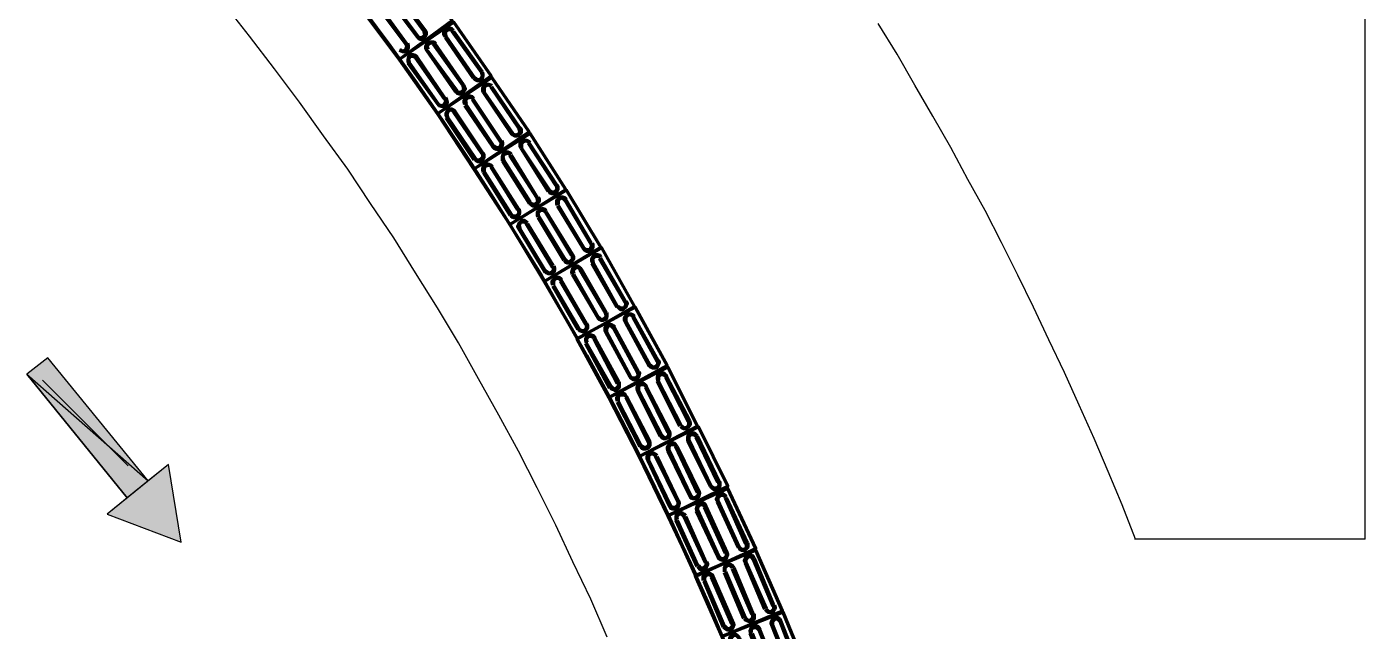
# Model space of a CAD drawing. Header units: millimetres. Extents: x 2273 to 2522, y 1034 to 1187.
# Drawn here: x 2393.45 to 2398.5, y 1175.18 to 1177.46 of the extents above; entities that cross this region are included whole.
import ezdxf

# ---------------------------------------------------------------- set-up
doc = ezdxf.new("R2010")
doc.units = ezdxf.units.MM
doc.layers.add('LAYER8', color=8, linetype='Continuous')
doc.layers.add('LAYOUT', color=7, linetype='Continuous', lineweight=100)
doc.layers.add('PAREDES', color=4, linetype='Continuous', lineweight=100)

# ---------------------------------------------------------------- blocks, each defined once
blk = doc.blocks.new('FRTY')
at = {"layer": 'PAREDES', "color": 160, "linetype": 'Continuous'}
for points in [[(72.8064, 146.8951), (73.0475, 146.9627), (72.977, 147.2039), (72.7387, 147.1333), (72.8064, 146.8951)], [(72.5711, 146.8157), (72.8064, 146.8951), (72.7299, 147.1304), (72.4946, 147.0539), (72.5711, 146.8157)], [(72.7064, 147.1039), (72.527, 147.0451)], [(72.7093, 147.098), (72.5299, 147.0392)], [(72.7181, 147.0657), (72.727, 147.0716), (72.7299, 147.0775), (72.7328, 147.0833), (72.7328, 147.0922), (72.727, 147.098), (72.7211, 147.1039), (72.7152, 147.1069), (72.7064, 147.1039)], [(72.7181, 147.0716), (72.727, 147.0775), (72.727, 147.0892), (72.7211, 147.101), (72.7093, 147.101)], [(72.3328, 146.7333), (72.5711, 146.8157), (72.4887, 147.0539), (72.2534, 146.9716), (72.3328, 146.7333)], [(72.527, 147.0451), (72.5211, 147.0422), (72.5152, 147.0363), (72.5123, 147.0275), (72.5152, 147.0216), (72.5181, 147.0127), (72.524, 147.0098), (72.5299, 147.0069), (72.5387, 147.0069)], [(72.527, 147.0422), (72.5181, 147.0333), (72.5181, 147.0216), (72.527, 147.0127), (72.5387, 147.0098)], [(72.5387, 147.0098), (72.7211, 147.0686)], [(72.5417, 147.0069), (72.7211, 147.0657)], [(72.4652, 147.0245), (72.2858, 146.9627)], [(72.4681, 147.0186), (72.2887, 146.9539)], [(72.2975, 146.9275), (72.477, 146.9922)], [(72.477, 146.9863), (72.4858, 146.9892), (72.4887, 146.9951), (72.4917, 147.0039), (72.4917, 147.0127), (72.4858, 147.0186), (72.4799, 147.0245), (72.474, 147.0245), (72.4652, 147.0245)], [(72.477, 146.9892), (72.4858, 146.998), (72.4858, 147.0098), (72.4799, 147.0186), (72.4652, 147.0186)], [(72.7358, 147.0216), (72.5534, 146.9627)], [(72.7387, 147.0157), (72.5564, 146.9598)], [(72.7475, 146.9833), (72.7534, 146.9892), (72.7593, 146.9951), (72.7593, 147.001), (72.7593, 147.0098), (72.7564, 147.0157), (72.7505, 147.0216), (72.7417, 147.0216), (72.7358, 147.0216)], [(72.7446, 146.9892), (72.7534, 146.9951), (72.7564, 147.0069), (72.7475, 147.0157), (72.7358, 147.0186)], [(72.1005, 146.6451), (72.3358, 146.7363), (72.2475, 146.9686), (72.0123, 146.8804), (72.1005, 146.6451)], [(72.2858, 146.9627), (72.277, 146.9598), (72.274, 146.9539), (72.2711, 146.9451), (72.274, 146.9363), (72.277, 146.9304), (72.2828, 146.9245), (72.2917, 146.9245), (72.2975, 146.9245)], [(72.2858, 146.9598), (72.277, 146.951), (72.277, 146.9392), (72.2858, 146.9304), (72.2975, 146.9275)], [(72.3005, 146.9245), (72.4799, 146.9863)], [(72.4946, 146.9422), (72.3152, 146.8804)], [(72.5064, 146.9069), (72.5123, 146.9098), (72.5181, 146.9157), (72.5181, 146.9245), (72.5181, 146.9304), (72.5152, 146.9392), (72.5093, 146.9422), (72.5005, 146.9451), (72.4917, 146.9422)], [(72.5534, 146.9657), (72.5446, 146.9598), (72.5417, 146.9539), (72.5387, 146.948), (72.5387, 146.9392), (72.5446, 146.9333), (72.5505, 146.9275), (72.5564, 146.9245), (72.5652, 146.9275)], [(72.5534, 146.9598), (72.5446, 146.9539), (72.5446, 146.9422), (72.5505, 146.9304), (72.5623, 146.9304)], [(72.5652, 146.9304), (72.7446, 146.9892)], [(72.5652, 146.9245), (72.7475, 146.9833)], [(72.7711, 146.9039), (72.7799, 146.9069), (72.7828, 146.9127), (72.7858, 146.9216), (72.7858, 146.9275), (72.7799, 146.9363), (72.774, 146.9392), (72.7681, 146.9422), (72.7593, 146.9422)], [(72.224, 146.9392), (72.0475, 146.8716)], [(72.227, 146.9333), (72.0505, 146.8657)], [(72.0593, 146.8392), (72.2387, 146.9069)], [(72.0623, 146.8333), (72.2387, 146.901)], [(72.2387, 146.901), (72.2475, 146.9069), (72.2505, 146.9127), (72.2534, 146.9186), (72.2505, 146.9275), (72.2475, 146.9333), (72.2417, 146.9392), (72.2328, 146.9392), (72.224, 146.9392)], [(72.2387, 146.9069), (72.2475, 146.9127), (72.2475, 146.9275), (72.2387, 146.9363), (72.227, 146.9363)], [(72.4946, 146.9392), (72.3152, 146.8775)], [(72.327, 146.848), (72.5034, 146.9098)], [(72.327, 146.8422), (72.5064, 146.9039)], [(72.5034, 146.9098), (72.5123, 146.9186), (72.5152, 146.9304), (72.5064, 146.9392), (72.4946, 146.9392)], [(72.7593, 146.9392), (72.5799, 146.8833)], [(72.7623, 146.9363), (72.5799, 146.8775)], [(72.5917, 146.848), (72.7711, 146.9069)], [(72.5917, 146.8451), (72.774, 146.901)], [(72.7711, 146.9069), (72.7799, 146.9157), (72.7799, 146.9275), (72.774, 146.9363), (72.7623, 146.9363)], [(71.8681, 146.5539), (72.1005, 146.6451), (72.0064, 146.8804), (71.777, 146.7863), (71.8681, 146.5539)], [(71.9887, 146.848), (71.8093, 146.7775)], [(71.9887, 146.8422), (71.8123, 146.7745)], [(72.0005, 146.8127), (72.0064, 146.8186), (72.0123, 146.8245), (72.0123, 146.8304), (72.0123, 146.8392), (72.0064, 146.8451), (72.0005, 146.851), (71.9946, 146.851), (71.9858, 146.851)], [(71.9975, 146.8157), (72.0064, 146.8245), (72.0064, 146.8363), (72.0005, 146.8451), (71.9858, 146.8451)], [(72.0475, 146.8745), (72.0417, 146.8686), (72.0358, 146.8627), (72.0358, 146.8569), (72.0358, 146.848), (72.0387, 146.8422), (72.0446, 146.8363), (72.0534, 146.8333), (72.0623, 146.8363)], [(72.0475, 146.8686), (72.0387, 146.8627), (72.0387, 146.848), (72.0475, 146.8392), (72.0593, 146.8392)], [(72.2534, 146.8598), (72.077, 146.7922)], [(72.2564, 146.8539), (72.0799, 146.7892)], [(72.2681, 146.8245), (72.277, 146.8275), (72.2799, 146.8333), (72.2828, 146.8422), (72.2799, 146.848), (72.277, 146.8569), (72.2711, 146.8598), (72.2623, 146.8627), (72.2564, 146.8598)], [(72.2681, 146.8275), (72.277, 146.8363), (72.277, 146.848), (72.2681, 146.8569), (72.2564, 146.8569)], [(72.3123, 146.8833), (72.3064, 146.8775), (72.3005, 146.8716), (72.3005, 146.8657), (72.3005, 146.8569), (72.3034, 146.851), (72.3093, 146.8451), (72.3181, 146.8422), (72.327, 146.8451)], [(72.3152, 146.8775), (72.3064, 146.8716), (72.3034, 146.8569), (72.3123, 146.848), (72.324, 146.848)], [(72.5211, 146.8627), (72.3446, 146.801)], [(72.524, 146.8569), (72.3446, 146.7951)], [(72.5328, 146.8245), (72.5417, 146.8304), (72.5446, 146.8363), (72.5475, 146.8422), (72.5446, 146.851), (72.5417, 146.8569), (72.5358, 146.8627), (72.527, 146.8657), (72.5211, 146.8627)], [(72.5328, 146.8304), (72.5417, 146.8363), (72.5417, 146.848), (72.5328, 146.8598), (72.5211, 146.8598)], [(72.5799, 146.8833), (72.574, 146.8804), (72.5681, 146.8745), (72.5652, 146.8657), (72.5681, 146.8598), (72.5711, 146.851), (72.577, 146.848), (72.5828, 146.8451), (72.5917, 146.8451)], [(72.5799, 146.8804), (72.5711, 146.8716), (72.5711, 146.8598), (72.5799, 146.851), (72.5917, 146.851)], [(71.824, 146.7451), (72.0005, 146.8157)], [(71.824, 146.7422), (72.0034, 146.8127)], [(72.077, 146.7922), (72.0711, 146.7892), (72.0652, 146.7833), (72.0652, 146.7745), (72.0652, 146.7686), (72.0681, 146.7598), (72.077, 146.7569), (72.0828, 146.7539), (72.0917, 146.7539)], [(72.0799, 146.7892), (72.0711, 146.7804), (72.0681, 146.7686), (72.077, 146.7598), (72.0887, 146.7598)], [(72.0887, 146.7598), (72.2681, 146.8275)], [(72.0917, 146.7539), (72.2681, 146.8216)], [(72.3417, 146.801), (72.3358, 146.798), (72.3299, 146.7922), (72.3299, 146.7833), (72.3299, 146.7775), (72.3328, 146.7686), (72.3387, 146.7657), (72.3475, 146.7627), (72.3564, 146.7627)], [(72.3446, 146.798), (72.3358, 146.7892), (72.3328, 146.7775), (72.3417, 146.7686), (72.3534, 146.7686)], [(72.3534, 146.7657), (72.5328, 146.8304)], [(72.3564, 146.7627), (72.5328, 146.8275)], [(71.6387, 146.4539), (71.8681, 146.5539), (71.7711, 146.7833), (71.5417, 146.6833), (71.6387, 146.4539)], [(71.7505, 146.751), (71.574, 146.6775)], [(71.7534, 146.748), (71.577, 146.6745)], [(71.7652, 146.7186), (71.7711, 146.7216), (71.777, 146.7275), (71.777, 146.7363), (71.777, 146.7451), (71.7711, 146.751), (71.7652, 146.7539), (71.7593, 146.7569), (71.7505, 146.7539)], [(71.7652, 146.7216), (71.774, 146.7304), (71.774, 146.7422), (71.7652, 146.751), (71.7505, 146.751)], [(71.8093, 146.7775), (71.8034, 146.7745), (71.7975, 146.7686), (71.7975, 146.7598), (71.7975, 146.751), (71.8034, 146.7451), (71.8093, 146.7422), (71.8181, 146.7392), (71.824, 146.7422)], [(71.8123, 146.7745), (71.8034, 146.7657), (71.8034, 146.7539), (71.8123, 146.7451), (71.824, 146.7451)], [(72.0181, 146.7686), (71.8417, 146.698)], [(72.0211, 146.7657), (71.8446, 146.6951)], [(72.0328, 146.7333), (72.0387, 146.7392), (72.0446, 146.7451), (72.0446, 146.7539), (72.0446, 146.7598), (72.0387, 146.7686), (72.0328, 146.7716), (72.024, 146.7745), (72.0181, 146.7716)], [(72.0299, 146.7392), (72.0387, 146.748), (72.0387, 146.7598), (72.0299, 146.7686), (72.0181, 146.7686)], [(72.2858, 146.7804), (72.1064, 146.7127)], [(72.2858, 146.7745), (72.1093, 146.7069)], [(72.1181, 146.6804), (72.2975, 146.748)], [(72.1211, 146.6745), (72.3005, 146.7422)], [(72.2975, 146.7422), (72.3064, 146.748), (72.3093, 146.7539), (72.3123, 146.7598), (72.3093, 146.7686), (72.3064, 146.7745), (72.3005, 146.7804), (72.2917, 146.7804), (72.2858, 146.7804)], [(72.2975, 146.748), (72.3064, 146.7539), (72.3064, 146.7686), (72.2975, 146.7775), (72.2858, 146.7775)], [(71.5887, 146.6451), (71.7623, 146.7216)], [(71.5917, 146.6422), (71.7652, 146.7157)], [(71.8417, 146.701), (71.8358, 146.6951), (71.8299, 146.6892), (71.8299, 146.6804), (71.8299, 146.6745), (71.8358, 146.6657), (71.8417, 146.6627), (71.8475, 146.6598), (71.8564, 146.6627)], [(71.8446, 146.6951), (71.8358, 146.6863), (71.8358, 146.6745), (71.8417, 146.6657), (71.8534, 146.6657)], [(71.8564, 146.6686), (72.0328, 146.7363)], [(71.8564, 146.6598), (72.0358, 146.7333)], [(72.0505, 146.6892), (71.874, 146.6216)], [(72.0652, 146.6539), (72.0711, 146.6598), (72.074, 146.6657), (72.077, 146.6716), (72.074, 146.6804), (72.0711, 146.6863), (72.0652, 146.6922), (72.0564, 146.6922), (72.0505, 146.6922)], [(72.1064, 146.7157), (72.1005, 146.7098), (72.0946, 146.7039), (72.0946, 146.698), (72.0946, 146.6892), (72.1005, 146.6833), (72.1064, 146.6775), (72.1123, 146.6745), (72.1211, 146.6775)], [(72.1093, 146.7098), (72.1005, 146.7039), (72.0975, 146.6892), (72.1064, 146.6804), (72.1181, 146.6804)], [(71.4123, 146.351), (71.6387, 146.4569), (71.5358, 146.6833), (71.3093, 146.5775), (71.4123, 146.351)], [(71.7858, 146.6745), (71.6093, 146.601)], [(71.7858, 146.6686), (71.6123, 146.5951)], [(71.624, 146.5686), (71.7975, 146.6422)], [(71.8005, 146.6392), (71.8064, 146.6451), (71.8093, 146.651), (71.8123, 146.6569), (71.8093, 146.6657), (71.8064, 146.6716), (71.8005, 146.6775), (71.7917, 146.6775), (71.7828, 146.6775)], [(71.7975, 146.6422), (71.8064, 146.651), (71.8064, 146.6627), (71.7975, 146.6716), (71.7858, 146.6716)], [(72.0534, 146.6863), (71.877, 146.6157)], [(71.8887, 146.5863), (72.0652, 146.6598)], [(71.8887, 146.5833), (72.0652, 146.6539)], [(72.0623, 146.6569), (72.0711, 146.6657), (72.0711, 146.6775), (72.0623, 146.6863), (72.0505, 146.6863)], [(71.627, 146.5627), (71.8005, 146.6363)], [(71.8181, 146.598), (71.6417, 146.5216)], [(71.8211, 146.5922), (71.6446, 146.5157)], [(71.8328, 146.5598), (71.8387, 146.5657), (71.8417, 146.5716), (71.8446, 146.5804), (71.8417, 146.5863), (71.8387, 146.5951), (71.8299, 146.598), (71.824, 146.601), (71.8152, 146.598)], [(71.8299, 146.5657), (71.8387, 146.5745), (71.8387, 146.5863), (71.8299, 146.5951), (71.8181, 146.5951)], [(71.874, 146.6216), (71.8681, 146.6157), (71.8623, 146.6098), (71.8593, 146.6039), (71.8623, 146.5951), (71.8652, 146.5892), (71.874, 146.5833), (71.8799, 146.5833), (71.8887, 146.5833)], [(71.874, 146.6186), (71.8652, 146.6098), (71.8652, 146.598), (71.874, 146.5892), (71.8858, 146.5892)], [(71.6564, 146.4892), (71.8299, 146.5627)], [(71.6593, 146.4863), (71.8328, 146.5598)], [(71.6417, 146.5216), (71.6358, 146.5186), (71.6299, 146.5098), (71.6299, 146.5039), (71.6328, 146.4951), (71.6358, 146.4892), (71.6417, 146.4833), (71.6505, 146.4833), (71.6564, 146.4833)], [(71.6446, 146.5186), (71.6358, 146.5098), (71.6358, 146.498), (71.6446, 146.4892), (71.6564, 146.4892)]]:
    blk.add_lwpolyline(points, dxfattribs=at)
blk = doc.blocks.new('KJIUY')
at = {"layer": 'PAREDES', "color": 0, "linetype": 'Continuous'}
blk.add_lwpolyline([(71.8975, 146.5686), (71.7387, 146.501), (71.5799, 146.4304), (71.424, 146.3598), (71.2681, 146.2833), (71.1123, 146.2069), (70.9593, 146.1275), (70.8064, 146.0451), (70.6564, 145.9598), (70.5064, 145.8745), (70.3593, 145.7833), (70.2123, 145.6922), (70.0652, 145.598), (69.924, 145.5039), (69.7799, 145.4039), (69.6387, 145.3039), (69.5005, 145.201)], dxfattribs=at)
at = {"layer": 'PAREDES', "color": 160, "linetype": 'Continuous'}
for points in [[(71.5152, 146.651), (71.3446, 146.5716)], [(71.5181, 146.6451), (71.3446, 146.5686)], [(71.5299, 146.6157), (71.5387, 146.6216), (71.5417, 146.6275), (71.5417, 146.6363), (71.5417, 146.6422), (71.5358, 146.648), (71.5299, 146.6539), (71.5211, 146.6539), (71.5152, 146.6539)], [(71.5299, 146.6186), (71.5387, 146.6304), (71.5387, 146.6422), (71.5299, 146.648), (71.5152, 146.648)], [(71.574, 146.6775), (71.5681, 146.6745), (71.5623, 146.6686), (71.5623, 146.6598), (71.5652, 146.651), (71.5681, 146.6451), (71.574, 146.6422), (71.5828, 146.6392), (71.5887, 146.6422)], [(71.577, 146.6745), (71.5681, 146.6657), (71.5681, 146.6539), (71.577, 146.6451), (71.5887, 146.6451)], [(71.3564, 146.5392), (71.5299, 146.6186)], [(71.3593, 146.5363), (71.5328, 146.6157)], [(71.6093, 146.601), (71.6005, 146.5951), (71.5975, 146.5892), (71.5946, 146.5804), (71.5975, 146.5745), (71.6034, 146.5657), (71.6093, 146.5627), (71.6152, 146.5627), (71.624, 146.5627)], [(71.6093, 146.5951), (71.6005, 146.5863), (71.6005, 146.5745), (71.6093, 146.5657), (71.6211, 146.5657)], [(71.1887, 146.2422), (71.4123, 146.351), (71.3005, 146.5775), (71.077, 146.4657), (71.1887, 146.2422)], [(71.2858, 146.5451), (71.1123, 146.4627)], [(71.2858, 146.5392), (71.1152, 146.4569)], [(71.3005, 146.5098), (71.3064, 146.5157), (71.3123, 146.5216), (71.3123, 146.5304), (71.3093, 146.5363), (71.3064, 146.5451), (71.2975, 146.548), (71.2917, 146.548), (71.2828, 146.548)], [(71.3005, 146.5157), (71.3064, 146.5245), (71.3064, 146.5363), (71.2975, 146.5451), (71.2858, 146.5422)], [(71.3417, 146.5716), (71.3358, 146.5686), (71.3299, 146.5598), (71.3299, 146.5539), (71.3299, 146.5451), (71.3358, 146.5392), (71.3417, 146.5363), (71.3505, 146.5333), (71.3564, 146.5363)], [(71.3417, 146.5686), (71.3358, 146.5598), (71.3358, 146.548), (71.3446, 146.5392), (71.3564, 146.5392)], [(71.5505, 146.5745), (71.377, 146.4951)], [(71.5534, 146.5686), (71.3799, 146.4892)], [(71.3917, 146.4627), (71.5652, 146.5422)], [(71.3946, 146.4569), (71.5681, 146.5392)], [(71.5681, 146.5392), (71.574, 146.5422), (71.577, 146.548), (71.5799, 146.5569), (71.577, 146.5657), (71.574, 146.5716), (71.5652, 146.5745), (71.5593, 146.5775), (71.5505, 146.5745)], [(71.5652, 146.5422), (71.574, 146.551), (71.574, 146.5627), (71.5652, 146.5716), (71.5534, 146.5716)], [(71.127, 146.4304), (71.3005, 146.5127)], [(71.1299, 146.4245), (71.3005, 146.5098)], [(71.377, 146.4951), (71.3711, 146.4922), (71.3652, 146.4863), (71.3652, 146.4775), (71.3681, 146.4686), (71.3711, 146.4627), (71.377, 146.4598), (71.3858, 146.4569), (71.3946, 146.4598)], [(71.3799, 146.4922), (71.3711, 146.4833), (71.3711, 146.4716), (71.3799, 146.4627), (71.3917, 146.4627)], [(71.5887, 146.4951), (71.4152, 146.4186)], [(71.5887, 146.4922), (71.4152, 146.4127)], [(71.6034, 146.4627), (71.6093, 146.4657), (71.6152, 146.4716), (71.6152, 146.4804), (71.6123, 146.4892), (71.6093, 146.4951), (71.6034, 146.498), (71.5946, 146.501), (71.5858, 146.498)], [(71.6005, 146.4657), (71.6093, 146.4745), (71.6093, 146.4863), (71.6005, 146.4951), (71.5887, 146.4951)], [(70.9652, 146.1275), (71.1887, 146.2422), (71.074, 146.4627), (70.8505, 146.351), (70.9652, 146.1275)], [(71.074, 146.398), (71.0799, 146.4039), (71.0828, 146.4098), (71.0828, 146.4186), (71.0799, 146.4245), (71.077, 146.4304), (71.0681, 146.4363), (71.0623, 146.4363), (71.0534, 146.4333)], [(71.1123, 146.4627), (71.1064, 146.4569), (71.1005, 146.451), (71.1005, 146.4422), (71.1034, 146.4363), (71.1064, 146.4275), (71.1152, 146.4245), (71.1211, 146.4245), (71.1299, 146.4245)], [(71.1123, 146.4569), (71.1064, 146.448), (71.1064, 146.4363), (71.1152, 146.4304), (71.127, 146.4304)], [(71.3211, 146.4686), (71.1505, 146.3863)], [(71.324, 146.4627), (71.1505, 146.3804)], [(71.1652, 146.3539), (71.3358, 146.4363)], [(71.3358, 146.4333), (71.3446, 146.4363), (71.3475, 146.4451), (71.3475, 146.451), (71.3475, 146.4598), (71.3417, 146.4657), (71.3358, 146.4686), (71.327, 146.4716), (71.3181, 146.4686)], [(71.3358, 146.4363), (71.3446, 146.4451), (71.3417, 146.4569), (71.3328, 146.4657), (71.3211, 146.4657)], [(71.4299, 146.3863), (71.6005, 146.4627)], [(71.4299, 146.3804), (71.6034, 146.4598)], [(71.0534, 146.4333), (70.8858, 146.3451)], [(71.0564, 146.4275), (70.8887, 146.3422)], [(70.9005, 146.3127), (71.0711, 146.401)], [(70.9034, 146.3098), (71.074, 146.3951)], [(71.0711, 146.401), (71.0799, 146.4127), (71.077, 146.4245), (71.0681, 146.4304), (71.0564, 146.4304)], [(71.1505, 146.3863), (71.1446, 146.3804), (71.1387, 146.3745), (71.1387, 146.3657), (71.1417, 146.3598), (71.1446, 146.3539), (71.1534, 146.348), (71.1593, 146.348), (71.1681, 146.351)], [(71.1681, 146.351), (71.3387, 146.4333)], [(71.3593, 146.3922), (71.1887, 146.3098)], [(71.3623, 146.3892), (71.1887, 146.3039)], [(71.374, 146.3569), (71.3828, 146.3598), (71.3858, 146.3686), (71.3858, 146.3745), (71.3858, 146.3833), (71.3799, 146.3892), (71.374, 146.3922), (71.3652, 146.3951), (71.3564, 146.3922)], [(71.374, 146.3598), (71.3799, 146.3686), (71.3799, 146.3804), (71.3711, 146.3892), (71.3593, 146.3892)], [(71.4123, 146.4186), (71.4064, 146.4127), (71.4034, 146.4069), (71.4005, 146.398), (71.4034, 146.3922), (71.4064, 146.3833), (71.4152, 146.3804), (71.4211, 146.3804), (71.4299, 146.3804)], [(71.4152, 146.4127), (71.4064, 146.4039), (71.4064, 146.3922), (71.4152, 146.3833), (71.427, 146.3863)], [(70.7446, 146.0069), (70.9652, 146.1275), (70.8446, 146.348), (70.624, 146.2275), (70.7446, 146.0069)], [(70.8858, 146.348), (70.8799, 146.3422), (70.874, 146.3363), (70.874, 146.3275), (70.877, 146.3216), (70.8799, 146.3127), (70.8887, 146.3098), (70.8946, 146.3098), (70.9034, 146.3127)], [(70.8858, 146.3451), (70.8799, 146.3333), (70.8799, 146.3216), (70.8887, 146.3157), (70.9005, 146.3157)], [(71.0946, 146.3569), (70.924, 146.2686)], [(71.0975, 146.351), (70.927, 146.2657)], [(71.1093, 146.3216), (71.1181, 146.3275), (71.1211, 146.3333), (71.1211, 146.3422), (71.1181, 146.348), (71.1152, 146.3569), (71.1064, 146.3598), (71.1005, 146.3598), (71.0917, 146.3569)], [(71.1093, 146.3275), (71.1181, 146.3363), (71.1152, 146.348), (71.1064, 146.3539), (71.0946, 146.3539)], [(71.1505, 146.3833), (71.1446, 146.3716), (71.1446, 146.3598), (71.1534, 146.3539), (71.1652, 146.3539)], [(71.2034, 146.2775), (71.374, 146.3598)], [(71.2034, 146.2745), (71.377, 146.3569)], [(70.827, 146.3157), (70.6593, 146.2216)], [(70.8299, 146.3098), (70.6623, 146.2186)], [(70.677, 146.1922), (70.8446, 146.2833)], [(70.8446, 146.2804), (70.8505, 146.2863), (70.8534, 146.2922), (70.8534, 146.301), (70.8534, 146.3069), (70.8475, 146.3127), (70.8417, 146.3157), (70.8328, 146.3186), (70.824, 146.3157)], [(70.8417, 146.2833), (70.8505, 146.2922), (70.8475, 146.3069), (70.8387, 146.3127), (70.827, 146.3127)], [(70.9387, 146.2392), (71.1093, 146.3275)], [(70.9417, 146.2363), (71.1123, 146.3216)], [(71.1328, 146.2833), (70.9623, 146.1951)], [(71.1475, 146.2451), (71.1564, 146.251), (71.1593, 146.2569), (71.1593, 146.2657), (71.1564, 146.2745), (71.1534, 146.2804), (71.1446, 146.2833), (71.1387, 146.2833), (71.1299, 146.2804)], [(71.1858, 146.3098), (71.1799, 146.3039), (71.177, 146.298), (71.174, 146.2892), (71.177, 146.2833), (71.1828, 146.2775), (71.1887, 146.2716), (71.1946, 146.2716), (71.2034, 146.2745)], [(71.1887, 146.3069), (71.1799, 146.298), (71.1799, 146.2833), (71.1887, 146.2775), (71.2005, 146.2775)], [(70.6799, 146.1892), (70.8475, 146.2804)], [(70.8681, 146.2392), (70.7005, 146.148)], [(70.8711, 146.2363), (70.7034, 146.1451)], [(70.8858, 146.2069), (70.8917, 146.2098), (70.8975, 146.2186), (70.8975, 146.2245), (70.8946, 146.2333), (70.8887, 146.2392), (70.8828, 146.2422), (70.874, 146.2451), (70.8681, 146.2422)], [(70.8858, 146.2098), (70.8917, 146.2186), (70.8917, 146.2304), (70.8828, 146.2392), (70.8681, 146.2363)], [(70.924, 146.2716), (70.9181, 146.2657), (70.9123, 146.2598), (70.9123, 146.251), (70.9152, 146.2451), (70.9181, 146.2392), (70.927, 146.2333), (70.9328, 146.2333), (70.9417, 146.2363)], [(70.924, 146.2686), (70.9181, 146.2569), (70.9181, 146.2451), (70.927, 146.2392), (70.9387, 146.2392)], [(71.1358, 146.2775), (70.9652, 146.1922)], [(70.9799, 146.1627), (71.1505, 146.251)], [(70.9828, 146.1598), (71.1505, 146.2451)], [(71.1475, 146.251), (71.1534, 146.2598), (71.1534, 146.2716), (71.1446, 146.2804), (71.1328, 146.2775)], [(70.527, 145.8833), (70.7446, 146.0098), (70.6211, 146.2245), (70.4005, 146.101), (70.527, 145.8833)], [(70.6034, 146.1922), (70.4387, 146.098)], [(70.6064, 146.1892), (70.4417, 146.0922)], [(70.6211, 146.1598), (70.627, 146.1657), (70.6328, 146.1716), (70.6328, 146.1804), (70.6299, 146.1863), (70.624, 146.1922), (70.6181, 146.1951), (70.6093, 146.198), (70.6034, 146.1951)], [(70.6211, 146.1627), (70.627, 146.1716), (70.627, 146.1863), (70.6152, 146.1922), (70.6034, 146.1922)], [(70.6593, 146.2245), (70.6534, 146.2186), (70.6505, 146.2127), (70.6505, 146.2039), (70.6505, 146.198), (70.6564, 146.1922), (70.6652, 146.1863), (70.6711, 146.1863), (70.6799, 146.1892)], [(70.6623, 146.2216), (70.6534, 146.2098), (70.6564, 146.198), (70.6652, 146.1922), (70.677, 146.1922)], [(70.7181, 146.1186), (70.8858, 146.2098)], [(70.7181, 146.1157), (70.8858, 146.2069)], [(70.9623, 146.1951), (70.9534, 146.1892), (70.9505, 146.1833), (70.9505, 146.1745), (70.9534, 146.1686), (70.9564, 146.1627), (70.9652, 146.1569), (70.9711, 146.1569), (70.9799, 146.1598)], [(70.9623, 146.1922), (70.9564, 146.1833), (70.9564, 146.1686), (70.9652, 146.1627), (70.977, 146.1627)], [(70.4564, 146.0686), (70.6211, 146.1598)], [(70.4593, 146.0627), (70.624, 146.1569)], [(70.7005, 146.151), (70.6946, 146.1451), (70.6917, 146.1392), (70.6887, 146.1304), (70.6917, 146.1245), (70.6975, 146.1157), (70.7034, 146.1127), (70.7123, 146.1127), (70.7181, 146.1157)], [(70.7034, 146.1451), (70.6946, 146.1363), (70.6946, 146.1245), (70.7064, 146.1186), (70.7181, 146.1186)], [(70.9064, 146.1657), (70.7417, 146.0745)], [(70.9123, 146.1598), (70.7446, 146.0716)], [(70.7593, 146.0422), (70.924, 146.1363)], [(70.927, 146.1333), (70.9328, 146.1363), (70.9358, 146.1451), (70.9387, 146.151), (70.9358, 146.1598), (70.9299, 146.1657), (70.924, 146.1686), (70.9152, 146.1686), (70.9064, 146.1686)], [(70.924, 146.1363), (70.9328, 146.1451), (70.9299, 146.1569), (70.9211, 146.1657), (70.9093, 146.1627)], [(70.3123, 145.7539), (70.527, 145.8833), (70.3975, 146.098), (70.1828, 145.9686), (70.3123, 145.7539)], [(70.4358, 146.098), (70.4299, 146.0951), (70.427, 146.0863), (70.427, 146.0804), (70.4299, 146.0716), (70.4358, 146.0657), (70.4417, 146.0627), (70.4505, 146.0627), (70.4564, 146.0657)], [(70.4387, 146.0951), (70.4328, 146.0863), (70.4328, 146.0745), (70.4417, 146.0657), (70.4564, 146.0686)], [(70.6446, 146.1186), (70.4799, 146.0245)], [(70.6475, 146.1157), (70.4828, 146.0186)], [(70.5005, 145.9951), (70.6652, 146.0892)], [(70.5005, 145.9892), (70.6652, 146.0863)], [(70.6652, 146.0863), (70.6711, 146.0922), (70.674, 146.098), (70.674, 146.1069), (70.6711, 146.1127), (70.6681, 146.1186), (70.6593, 146.1216), (70.6534, 146.1216), (70.6446, 146.1216)], [(70.6623, 146.0892), (70.6711, 146.098), (70.6681, 146.1098), (70.6593, 146.1186), (70.6475, 146.1157)], [(70.7623, 146.0392), (70.9299, 146.1304)], [(70.3828, 146.0627), (70.2181, 145.9657)], [(70.3858, 146.0598), (70.2211, 145.9627)], [(70.2387, 145.9363), (70.4005, 146.0333)], [(70.2417, 145.9333), (70.4034, 146.0304)], [(70.4034, 146.0304), (70.4093, 146.0363), (70.4123, 146.0422), (70.4123, 146.051), (70.4093, 146.0598), (70.4034, 146.0657), (70.3975, 146.0686), (70.3887, 146.0686), (70.3828, 146.0657)], [(70.4005, 146.0333), (70.4064, 146.0451), (70.4064, 146.0569), (70.3946, 146.0627), (70.3828, 146.0627)], [(70.6887, 146.0451), (70.5211, 145.948)], [(70.6887, 146.0392), (70.527, 145.9451)], [(70.7064, 146.0127), (70.7123, 146.0157), (70.7152, 146.0245), (70.7181, 146.0304), (70.7152, 146.0392), (70.7093, 146.0451), (70.7034, 146.048), (70.6946, 146.048), (70.6858, 146.0451)], [(70.7064, 146.0157), (70.7123, 146.0245), (70.7123, 146.0363), (70.7005, 146.0451), (70.6887, 146.0422)], [(70.7417, 146.0775), (70.7328, 146.0716), (70.7299, 146.0627), (70.7299, 146.0569), (70.7328, 146.048), (70.7387, 146.0422), (70.7446, 146.0392), (70.7505, 146.0392), (70.7593, 146.0422)], [(70.7417, 146.0716), (70.7358, 146.0627), (70.7358, 146.051), (70.7446, 146.0422), (70.7564, 146.0451)], [(70.427, 145.9922), (70.2652, 145.8922)], [(70.4299, 145.9863), (70.2652, 145.8892)], [(70.4475, 145.9598), (70.4534, 145.9627), (70.4564, 145.9716), (70.4564, 145.9775), (70.4534, 145.9863), (70.4475, 145.9922), (70.4417, 145.9951), (70.4328, 145.9951), (70.427, 145.9922)], [(70.4446, 145.9627), (70.4534, 145.9716), (70.4505, 145.9833), (70.4417, 145.9922), (70.427, 145.9892)], [(70.4799, 146.0245), (70.474, 146.0186), (70.4711, 146.0127), (70.4681, 146.0039), (70.4711, 145.998), (70.477, 145.9922), (70.4828, 145.9892), (70.4917, 145.9863), (70.5005, 145.9892)], [(70.4828, 146.0216), (70.474, 146.0127), (70.477, 146.001), (70.4858, 145.9922), (70.4975, 145.9951)], [(70.5417, 145.9186), (70.7064, 146.0157)], [(70.5446, 145.9157), (70.7093, 146.0098)], [(70.1034, 145.6186), (70.3123, 145.7539), (70.1799, 145.9657), (69.9681, 145.8304), (70.1034, 145.6186)], [(70.1652, 145.9333), (70.0034, 145.8275)], [(70.1858, 145.901), (70.1917, 145.9039), (70.1946, 145.9127), (70.1946, 145.9186), (70.1917, 145.9275), (70.1858, 145.9333), (70.177, 145.9363), (70.1711, 145.9363), (70.1623, 145.9333)], [(70.1828, 145.9039), (70.1887, 145.9127), (70.1887, 145.9245), (70.177, 145.9333), (70.1652, 145.9304)], [(70.2181, 145.9686), (70.2123, 145.9627), (70.2093, 145.9539), (70.2093, 145.948), (70.2123, 145.9392), (70.2181, 145.9333), (70.224, 145.9304), (70.2328, 145.9304), (70.2387, 145.9333)], [(70.2211, 145.9627), (70.2123, 145.9539), (70.2152, 145.9422), (70.224, 145.9363), (70.2358, 145.9363)], [(70.2799, 145.8627), (70.4446, 145.9627)], [(70.2858, 145.8598), (70.4475, 145.9569)], [(70.5211, 145.951), (70.5152, 145.9451), (70.5123, 145.9392), (70.5123, 145.9304), (70.5152, 145.9245), (70.5211, 145.9186), (70.527, 145.9127), (70.5328, 145.9127), (70.5417, 145.9157)], [(70.524, 145.948), (70.5152, 145.9392), (70.5181, 145.9245), (70.527, 145.9186), (70.5387, 145.9186)], [(70.1652, 145.9275), (70.0064, 145.8245)], [(70.024, 145.798), (70.1828, 145.9039)], [(70.024, 145.7951), (70.1858, 145.898)], [(70.2623, 145.8922), (70.2564, 145.8892), (70.2534, 145.8804), (70.2534, 145.8745), (70.2564, 145.8657), (70.2623, 145.8598), (70.2681, 145.8569), (70.277, 145.8569), (70.2828, 145.8598)], [(70.2652, 145.8892), (70.2593, 145.8804), (70.2593, 145.8686), (70.2711, 145.8598), (70.2828, 145.8627)], [(70.4681, 145.9186), (70.3093, 145.8216)], [(70.474, 145.9157), (70.3093, 145.8157)], [(70.324, 145.7892), (70.4887, 145.8892)], [(70.327, 145.7863), (70.4917, 145.8863)], [(70.4887, 145.8863), (70.4946, 145.8922), (70.4975, 145.898), (70.4975, 145.9069), (70.4975, 145.9157), (70.4917, 145.9216), (70.4828, 145.9245), (70.477, 145.9245), (70.4681, 145.9216)], [(70.4858, 145.8892), (70.4946, 145.901), (70.4917, 145.9127), (70.4828, 145.9186), (70.4711, 145.9186)], [(70.0034, 145.8304), (69.9975, 145.8245), (69.9946, 145.8186), (69.9946, 145.8098), (69.9946, 145.801), (70.0005, 145.7951), (70.0093, 145.7922), (70.0152, 145.7922), (70.024, 145.7951)], [(70.2123, 145.8598), (70.0505, 145.7598)], [(70.2123, 145.8569), (70.0534, 145.7539)], [(70.0681, 145.7304), (70.227, 145.8304)], [(70.2328, 145.8275), (70.2358, 145.8333), (70.2417, 145.8392), (70.2417, 145.848), (70.2387, 145.8569), (70.2328, 145.8598), (70.224, 145.8657), (70.2181, 145.8657), (70.2093, 145.8627)], [(70.2299, 145.8304), (70.2358, 145.8422), (70.2328, 145.8539), (70.224, 145.8598), (70.2123, 145.8569)], [(69.8946, 145.4804), (70.1034, 145.6186), (69.9623, 145.8275), (69.7564, 145.6863), (69.8946, 145.4804)], [(69.9475, 145.7922), (69.7917, 145.6863)], [(69.9505, 145.7892), (69.7946, 145.6833)], [(69.9681, 145.7598), (69.974, 145.7657), (69.977, 145.7716), (69.977, 145.7804), (69.974, 145.7892), (69.9681, 145.7951), (69.9623, 145.798), (69.9534, 145.798), (69.9475, 145.7922)], [(69.9681, 145.7627), (69.974, 145.7745), (69.9711, 145.7863), (69.9623, 145.7922), (69.9505, 145.7892)], [(70.0034, 145.8275), (69.9975, 145.8157), (70.0005, 145.8039), (70.0093, 145.798), (70.0211, 145.798)], [(70.0711, 145.7245), (70.2328, 145.8275)], [(70.2564, 145.7892), (70.0946, 145.6863)], [(70.2564, 145.7833), (70.0975, 145.6833)], [(70.277, 145.7569), (70.2828, 145.7598), (70.2858, 145.7686), (70.2858, 145.7745), (70.2828, 145.7833), (70.277, 145.7892), (70.2681, 145.7922), (70.2623, 145.7922), (70.2534, 145.7892)], [(70.274, 145.7598), (70.2799, 145.7686), (70.2799, 145.7804), (70.2681, 145.7892), (70.2564, 145.7863)], [(70.3064, 145.8216), (70.3005, 145.8157), (70.2975, 145.8098), (70.2975, 145.801), (70.3005, 145.7951), (70.3064, 145.7892), (70.3123, 145.7863), (70.3211, 145.7833), (70.327, 145.7863)], [(70.3093, 145.8186), (70.3034, 145.8069), (70.3034, 145.7951), (70.3152, 145.7892), (70.327, 145.7922)], [(69.8123, 145.6569), (69.9681, 145.7657)], [(69.8123, 145.6539), (69.9711, 145.7598)], [(70.0181, 145.6892), (70.024, 145.6951), (70.027, 145.7039), (70.027, 145.7098), (70.024, 145.7186), (70.0181, 145.7245), (70.0093, 145.7275), (70.0034, 145.7275), (69.9946, 145.7245)], [(70.0475, 145.7598), (70.0417, 145.7539), (70.0387, 145.748), (70.0387, 145.7392), (70.0417, 145.7333), (70.0475, 145.7275), (70.0564, 145.7245), (70.0623, 145.7245), (70.0711, 145.7245)], [(70.0505, 145.7569), (70.0446, 145.7451), (70.0475, 145.7333), (70.0564, 145.7275), (70.0681, 145.7304)], [(70.1123, 145.6569), (70.274, 145.7598)], [(70.1152, 145.6539), (70.277, 145.7539)], [(69.6887, 145.3363), (69.8946, 145.4804), (69.7505, 145.6833), (69.5475, 145.5422), (69.6887, 145.3363)], [(69.7887, 145.6863), (69.7858, 145.6833), (69.7828, 145.6745), (69.7828, 145.6686), (69.7858, 145.6598), (69.7917, 145.6539), (69.7975, 145.651), (69.8064, 145.651), (69.8123, 145.6539)], [(69.7917, 145.6833), (69.7858, 145.6745), (69.7887, 145.6627), (69.7975, 145.6569), (69.8093, 145.6569)], [(69.9975, 145.7216), (69.8387, 145.6157)], [(70.0005, 145.7186), (69.8417, 145.6127)], [(69.8564, 145.5863), (70.0152, 145.6922)], [(69.8623, 145.5833), (70.0181, 145.6892)], [(70.0152, 145.6951), (70.0211, 145.7039), (70.0211, 145.7157), (70.0093, 145.7216), (69.9975, 145.7216)], [(70.0946, 145.6892), (70.0887, 145.6833), (70.0858, 145.6745), (70.0828, 145.6686), (70.0858, 145.6598), (70.0917, 145.6539), (70.1005, 145.651), (70.1064, 145.651), (70.1152, 145.6539)], [(70.0946, 145.6833), (70.0887, 145.6745), (70.0917, 145.6627), (70.1005, 145.6569), (70.1123, 145.6569)], [(69.7358, 145.651), (69.5828, 145.5422)], [(69.7387, 145.648), (69.5828, 145.5363)], [(69.7593, 145.6186), (69.7652, 145.6245), (69.7681, 145.6304), (69.7681, 145.6392), (69.7652, 145.648), (69.7593, 145.651), (69.7505, 145.6539), (69.7446, 145.6539), (69.7358, 145.651)], [(69.7564, 145.6216), (69.7652, 145.6333), (69.7623, 145.6451), (69.7505, 145.651), (69.7387, 145.648)], [(70.0446, 145.6539), (69.8858, 145.548)], [(70.0446, 145.648), (69.8887, 145.5422)], [(70.0652, 145.6216), (70.0711, 145.6275), (70.074, 145.6333), (70.074, 145.6422), (70.0711, 145.648), (70.0652, 145.6539), (70.0564, 145.6569), (70.0505, 145.6569), (70.0417, 145.6539)], [(70.0623, 145.6245), (70.0681, 145.6333), (70.0652, 145.6451), (70.0564, 145.6539), (70.0446, 145.651)], [(69.6005, 145.5127), (69.7593, 145.6216)], [(69.6064, 145.5098), (69.7593, 145.6157)], [(69.7858, 145.5804), (69.6299, 145.4716)], [(69.7887, 145.5775), (69.6328, 145.4657)], [(69.8093, 145.548), (69.8152, 145.5539), (69.8181, 145.5627), (69.8181, 145.5686), (69.8123, 145.5775), (69.8064, 145.5833), (69.8005, 145.5863), (69.7917, 145.5833), (69.7858, 145.5804)], [(69.8064, 145.551), (69.8123, 145.5627), (69.8093, 145.5745), (69.8005, 145.5804), (69.7887, 145.5775)], [(69.8358, 145.6186), (69.8299, 145.6127), (69.827, 145.6039), (69.827, 145.598), (69.8299, 145.5892), (69.8358, 145.5833), (69.8446, 145.5804), (69.8505, 145.5804), (69.8593, 145.5833)], [(69.8387, 145.6157), (69.8328, 145.6039), (69.8358, 145.5922), (69.8446, 145.5863), (69.8564, 145.5892)], [(69.9064, 145.5186), (70.0623, 145.6245)], [(69.9093, 145.5127), (70.0681, 145.6186)], [(69.4887, 145.1863), (69.6887, 145.3363), (69.5417, 145.5363), (69.3417, 145.3892), (69.4887, 145.1863)], [(69.5799, 145.5422), (69.574, 145.5363), (69.5711, 145.5275), (69.5711, 145.5216), (69.574, 145.5127), (69.5799, 145.5069), (69.5887, 145.5039), (69.5946, 145.5039), (69.6034, 145.5098)], [(69.5828, 145.5392), (69.577, 145.5275), (69.5799, 145.5157), (69.5887, 145.5098), (69.6005, 145.5127)], [(69.6534, 145.4422), (69.8064, 145.5539)], [(69.6534, 145.4392), (69.8093, 145.548)], [(69.8858, 145.548), (69.8799, 145.5422), (69.877, 145.5363), (69.877, 145.5275), (69.8799, 145.5186), (69.8858, 145.5157), (69.8917, 145.5127), (69.9005, 145.5127), (69.9064, 145.5157)], [(69.8887, 145.5451), (69.8799, 145.5333), (69.8828, 145.5216), (69.8946, 145.5157), (69.9064, 145.5186)], [(69.6299, 145.4745), (69.624, 145.4686), (69.624, 145.4598), (69.624, 145.4539), (69.627, 145.4451), (69.6328, 145.4392), (69.6387, 145.4363), (69.6475, 145.4363), (69.6534, 145.4392)], [(69.8358, 145.5098), (69.6799, 145.4039)], [(69.8387, 145.5069), (69.6828, 145.398)], [(69.7005, 145.3745), (69.8564, 145.4833)], [(69.7034, 145.3686), (69.8564, 145.4804)], [(69.8564, 145.4804), (69.8623, 145.4863), (69.8652, 145.4951), (69.8652, 145.501), (69.8623, 145.5098), (69.8564, 145.5157), (69.8505, 145.5186), (69.8417, 145.5157), (69.8328, 145.5127)], [(69.8564, 145.4833), (69.8623, 145.4951), (69.8593, 145.5069), (69.8475, 145.5127), (69.8358, 145.5098)], [(69.5799, 145.4363), (69.427, 145.3216)], [(69.5828, 145.4304), (69.4299, 145.3186)], [(69.6034, 145.4039), (69.6093, 145.4098), (69.6123, 145.4157), (69.6123, 145.4245), (69.6093, 145.4304), (69.6005, 145.4363), (69.5946, 145.4392), (69.5858, 145.4392), (69.5799, 145.4363)], [(69.6005, 145.4069), (69.6064, 145.4157), (69.6034, 145.4275), (69.5946, 145.4333), (69.5828, 145.4304)], [(69.6328, 145.4686), (69.627, 145.4598), (69.6299, 145.448), (69.6387, 145.4422), (69.6505, 145.4451)], [(69.4475, 145.2922), (69.6005, 145.4069)], [(69.4505, 145.2892), (69.6034, 145.4039)], [(69.6799, 145.4039), (69.674, 145.398), (69.6711, 145.3892), (69.6711, 145.3833), (69.674, 145.3745), (69.6799, 145.3716), (69.6887, 145.3686), (69.6946, 145.3686), (69.7034, 145.3716)], [(69.6828, 145.401), (69.677, 145.3892), (69.677, 145.3775), (69.6887, 145.3716), (69.7005, 145.3745)], [(69.6299, 145.3657), (69.477, 145.2539)], [(69.6328, 145.3627), (69.4799, 145.248)], [(69.6534, 145.3363), (69.6564, 145.3422), (69.6593, 145.348), (69.6593, 145.3569), (69.6564, 145.3627), (69.6505, 145.3686), (69.6446, 145.3716), (69.6358, 145.3716), (69.627, 145.3686)], [(69.6505, 145.3392), (69.6564, 145.348), (69.6534, 145.3598), (69.6417, 145.3657), (69.6299, 145.3627)]]:
    blk.add_lwpolyline(points, dxfattribs=at)
at = {"layer": 'PAREDES', "color": 252, "linetype": 'Continuous'}
blk.add_lwpolyline([(71.5005, 146.3922), (71.5005, 146.3922), (71.5005, 146.3922)], dxfattribs=at)
at = {"layer": 'LAYOUT', "linetype": 'ByBlock'}
blk.add_blockref('FRTY', (0, 0), dxfattribs=at)

msp = doc.modelspace()

# ---------------------------------------------------------------- hatches: boundary and pattern name
at = {"layer": 'LAYER8', "linetype": 'Continuous'}
for points in [[(2393.446, 1176.1478), (2393.9048, 1175.7449), (2393.5254, 1176.2096), (2393.446, 1176.1478), (2393.9048, 1175.7449), (2393.8254, 1175.6802)], [(2394.0284, 1175.5125), (2393.9813, 1175.8066), (2393.749, 1175.6184)]]:
    msp.add_hatch(color=0, dxfattribs=at).paths.add_polyline_path(points)

# ---------------------------------------------------------------- linework, layer by layer
at = {"layer": 'LAYER8', "color": 0, "linetype": 'Continuous'}
for points in [[(2398.499, 1175.5243), (2398.499, 1184.6272)], [(2395.6372, 1175.1537), (2395.5754, 1175.2978), (2395.5078, 1175.439), (2395.4431, 1175.5772), (2395.3725, 1175.7184), (2395.3019, 1175.8566), (2395.2284, 1175.9919), (2395.1519, 1176.1302), (2395.0754, 1176.2654), (2394.996, 1176.3978), (2394.9137, 1176.5302), (2394.8313, 1176.6625), (2394.7431, 1176.7919), (2394.6578, 1176.9213), (2394.5666, 1177.0478), (2394.4754, 1177.1743), (2394.3813, 1177.3007), (2394.2872, 1177.4243), (2394.1901, 1177.5478)], [(2397.6313, 1175.5243), (2397.5813, 1175.6537), (2397.5284, 1175.7802), (2397.4754, 1175.9037), (2397.4195, 1176.0302), (2397.3637, 1176.1537), (2397.3048, 1176.2772), (2397.246, 1176.4007), (2397.1872, 1176.5213), (2397.1254, 1176.6449), (2397.0637, 1176.7654), (2396.999, 1176.8831), (2396.9342, 1177.0037), (2396.8666, 1177.1213), (2396.799, 1177.239), (2396.7313, 1177.3566), (2396.6607, 1177.4713)], [(2393.5254, 1176.2096), (2393.446, 1176.1478), (2393.9048, 1175.7449), (2393.5254, 1176.2096)], [(2393.9813, 1175.8066), (2393.9048, 1175.7449), (2393.5254, 1176.2096), (2393.446, 1176.1478), (2393.8254, 1175.6802), (2393.749, 1175.6184), (2394.0284, 1175.5125), (2393.9813, 1175.8066)], [(2393.446, 1176.1478), (2393.9048, 1175.7449), (2393.8254, 1175.6802), (2393.446, 1176.1478)], [(2394.0284, 1175.5125), (2393.9813, 1175.8066), (2393.749, 1175.6184), (2394.0284, 1175.5125)], [(2397.5578, 1175.7154), (2397.5578, 1175.7154)], [(2398.499, 1175.5243), (2397.6284, 1175.5243)]]:
    msp.add_lwpolyline(points, dxfattribs=at)
at = {"layer": 'LAYER8', "color": 252, "linetype": 'Continuous'}
msp.add_lwpolyline([(2393.5048, 1176.1243), (2393.8284, 1175.8007)], dxfattribs=at)

# ---------------------------------------------------------------- block references
at = {"layer": 'LAYER8', "color": 0, "linetype": 'ByBlock', "rotation": 270}
msp.add_blockref('KJIUY', (2249.5156, 1247.0248), dxfattribs=at)

doc.saveas('drawing.dxf')
